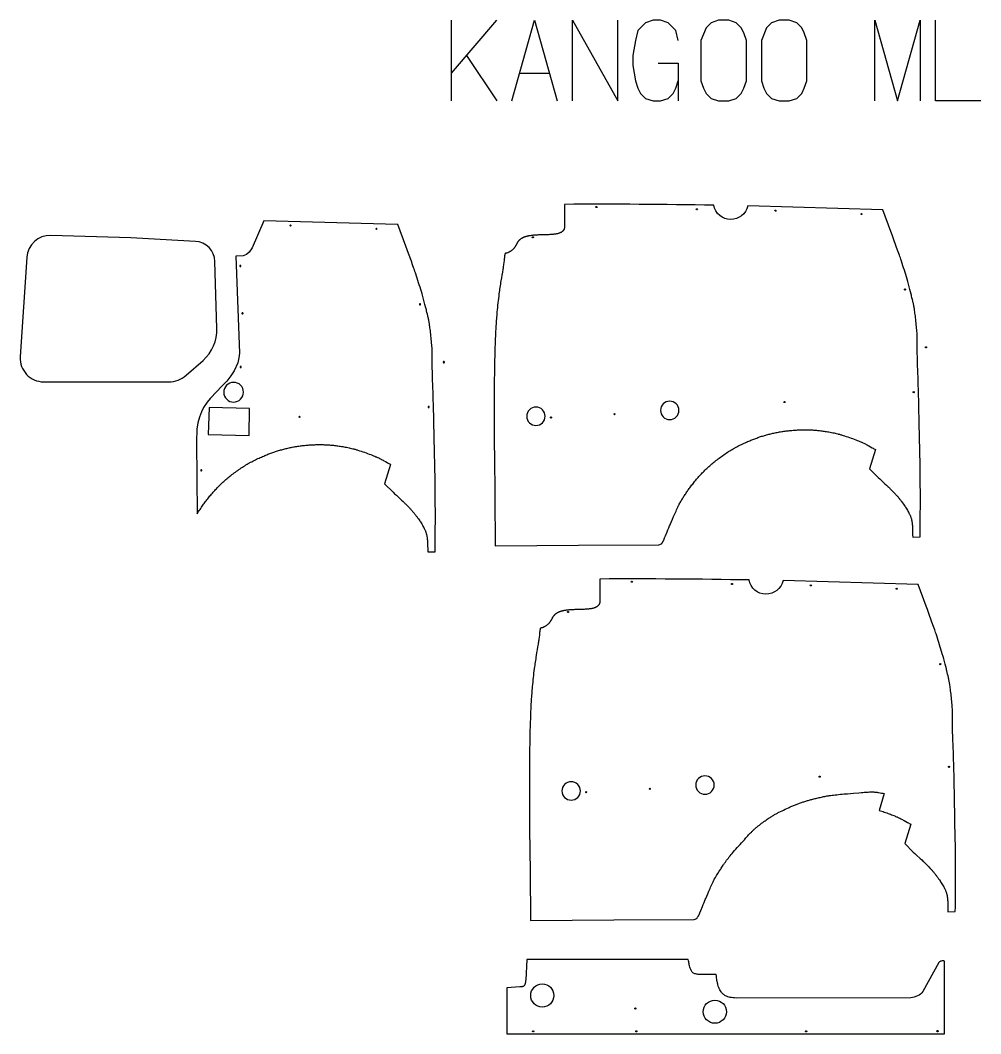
# Model space of a CAD drawing. Extents: x -1528 to 6367, y -7462 to 62.
# Drawn here: x -1528 to 1875, y -3585 to 7 of the extents above; entities that cross this region are included whole.
import ezdxf

# ---------------------------------------------------------------- set-up
doc = ezdxf.new("R2010")
doc.units = 0
doc.layers.add('Default_Layer', color=1, linetype='CONTINUOUS')

msp = doc.modelspace()

# ---------------------------------------------------------------- linework, layer by layer
at = {"layer": 'Default_Layer'}
for points in [[(0, -180.6), (160.7, 6.9)], [(0, -278.9), (0, 6.9)], [(214.3, -278.9), (294.7, 6.9), (375, -278.9)], [(428.6, -278.9), (428.6, 6.9), (589.4, -278.9), (589.4, 6.9)], [(803.7, -64.5), (794.7, -28.8), (768, -2), (741.2, 6.9), (714.4, 6.9), (687.6, -2), (660.8, -28.8), (651.9, -64.5), (642.9, -118.1), (642.9, -153.8), (651.9, -207.4), (660.8, -234.2), (669.7, -252.1), (687.6, -269.9), (714.4, -278.9), (741.2, -278.9), (768, -269.9), (785.8, -252.1), (794.7, -234.2), (803.7, -207.4)], [(1500.2, -278.9), (1500.2, 6.9), (1580.6, -278.9), (1660.9, 6.9), (1660.9, -278.9)], [(1875.2, -278.9), (1714.5, -278.9), (1714.5, 6.9)], [(53.6, -118.1), (160.7, -278.9)], [(732.2, -144.9), (803.7, -144.9), (803.7, -278.9)], [(241.1, -180.6), (348.3, -180.6)]]:
    msp.add_lwpolyline(points, dxfattribs=at)
for points in [[(1044.8, -64.5), (1035.8, -37.8), (1026.9, -19.9), (1009.1, -2), (982.3, 6.9), (946.5, 6.9), (919.8, -2), (901.9, -19.9), (884, -64.5), (884, -207.4), (893, -234.2), (901.9, -252.1), (919.8, -269.9), (946.5, -278.9), (982.3, -278.9), (1009.1, -269.9), (1026.9, -252.1), (1035.8, -234.2), (1044.8, -207.4), (1044.8, -64.5)], [(1259.1, -64.5), (1250.2, -37.8), (1241.2, -19.9), (1223.4, -2), (1196.6, 6.9), (1160.9, 6.9), (1134.1, -2), (1116.2, -19.9), (1098.4, -64.5), (1098.4, -207.4), (1107.3, -234.2), (1116.2, -252.1), (1134.1, -269.9), (1160.9, -278.9), (1196.6, -278.9), (1223.4, -269.9), (1241.2, -252.1), (1250.2, -234.2), (1259.1, -207.4), (1259.1, -64.5)], [(-900.6, -1742.4), (-898.2, -1738.4), (-895.8, -1734.5), (-893.3, -1730.6), (-890.7, -1726.8), (-888.2, -1722.9), (-885.6, -1719.1), (-882.9, -1715.3), (-880.3, -1711.5), (-878.1, -1708.5), (-875.9, -1705.4), (-873.6, -1702.2), (-871.2, -1699), (-868.7, -1695.7), (-866.2, -1692.4), (-863.6, -1689), (-860.9, -1685.7), (-858.2, -1682.3), (-855.5, -1678.9), (-852.7, -1675.5), (-849.9, -1672.2), (-847.1, -1668.9), (-844.3, -1665.7), (-841.5, -1662.5), (-838.6, -1659.4), (-835.8, -1656.3), (-832.8, -1653.1), (-829.7, -1649.9), (-826.6, -1646.7), (-823.4, -1643.5), (-820.1, -1640.2), (-816.7, -1637), (-813.3, -1633.7), (-809.8, -1630.5), (-806.3, -1627.2), (-802.8, -1624), (-799.3, -1620.9), (-795.7, -1617.7), (-792.1, -1614.7), (-788.5, -1611.7), (-784.9, -1608.7), (-781.2, -1605.8), (-777.5, -1602.9), (-773.6, -1599.9), (-769.6, -1597), (-765.6, -1594), (-761.5, -1591), (-757.3, -1588.1), (-753.1, -1585.2), (-748.9, -1582.3), (-744.7, -1579.5), (-740.5, -1576.8), (-736.3, -1574.1), (-732.1, -1571.5), (-728, -1568.9), (-723.9, -1566.5), (-719.9, -1564.2), (-718, -1563), (-715.9, -1561.9), (-713.9, -1560.7), (-711.8, -1559.6), (-707.6, -1557.4), (-703.4, -1555.1), (-699, -1553), (-694.7, -1550.8), (-690.4, -1548.7), (-686, -1546.6), (-681.7, -1544.6), (-677.5, -1542.7), (-673.3, -1540.8), (-669.2, -1539), (-665.2, -1537.3), (-661.4, -1535.7), (-657.7, -1534.1), (-654.1, -1532.7), (-650.7, -1531.3), (-647.3, -1529.9), (-643.8, -1528.6), (-640.3, -1527.3), (-636.8, -1526), (-633.3, -1524.8), (-629.8, -1523.6), (-626.3, -1522.4), (-622.8, -1521.2), (-619.3, -1520.1), (-615.7, -1519), (-612.2, -1517.9), (-608.6, -1516.8), (-605.1, -1515.8), (-601.5, -1514.8), (-597.9, -1513.8), (-594.3, -1512.9), (-590.7, -1511.9), (-586.9, -1511), (-583.2, -1510.1), (-579.4, -1509.3), (-575.5, -1508.4), (-571.7, -1507.6), (-567.8, -1506.8), (-563.8, -1506), (-559.9, -1505.3), (-556, -1504.6), (-552, -1503.9), (-548.1, -1503.2), (-544.2, -1502.6), (-540.2, -1502), (-536.3, -1501.5), (-532.4, -1501), (-528.5, -1500.5), (-524.4, -1500), (-520.4, -1499.6), (-516.3, -1499.2), (-512.2, -1498.8), (-508.1, -1498.5), (-504, -1498.2), (-500, -1497.9), (-495.9, -1497.7), (-491.9, -1497.5), (-487.9, -1497.3), (-484, -1497.1), (-480.1, -1497), (-476.3, -1496.9), (-472.6, -1496.9), (-468.9, -1496.8), (-465.3, -1496.8), (-461.6, -1496.8), (-457.9, -1496.9), (-454.2, -1497), (-450.6, -1497.1), (-446.9, -1497.2), (-443.2, -1497.4), (-439.5, -1497.6), (-435.9, -1497.8), (-432.2, -1498.1), (-428.5, -1498.3), (-424.9, -1498.7), (-421.2, -1499), (-417.5, -1499.4), (-413.9, -1499.8), (-410.2, -1500.2), (-406.3, -1500.7), (-402.3, -1501.3), (-398.1, -1501.9), (-393.9, -1502.5), (-389.6, -1503.2), (-385.2, -1503.9), (-380.8, -1504.7), (-376.3, -1505.5), (-371.9, -1506.4), (-367.4, -1507.3), (-362.9, -1508.2), (-358.5, -1509.2), (-354.1, -1510.2), (-349.7, -1511.3), (-347.6, -1511.8), (-345.5, -1512.4), (-343.3, -1513), (-341.1, -1513.6), (-338.7, -1514.3), (-336.3, -1515), (-333.7, -1515.8), (-331.1, -1516.6), (-325.7, -1518.4), (-320, -1520.2), (-314.3, -1522.2), (-308.4, -1524.2), (-302.6, -1526.3), (-296.9, -1528.4), (-291.2, -1530.5), (-285.8, -1532.5), (-280.6, -1534.5), (-275.8, -1536.4), (-271.4, -1538.2), (-267.4, -1539.8), (-265.6, -1540.6), (-264, -1541.3), (-262.4, -1542), (-260.8, -1542.7), (-257.7, -1544.2), (-254.6, -1545.7), (-251.6, -1547.2), (-248.5, -1548.8), (-245.5, -1550.4), (-242.5, -1552.1), (-239.5, -1553.8), (-233.5, -1557.1), (-227.5, -1560.5), (-224.5, -1562.2), (-221.5, -1563.9), (-218.5, -1565.5), (-215.5, -1567.2), (-237.4, -1635.8), (-206.9, -1665.4), (-201.2, -1670.8), (-195.1, -1676.4), (-182.9, -1687.8), (-177, -1693.3), (-171.6, -1698.4), (-169.1, -1700.8), (-166.8, -1703), (-164.7, -1705), (-162.9, -1706.9), (-159.4, -1710.4), (-155.9, -1713.9), (-152.4, -1717.5), (-149, -1721.1), (-147.3, -1722.9), (-145.6, -1724.7), (-143.9, -1726.5), (-142.2, -1728.3), (-140.6, -1730.1), (-139, -1732), (-137.4, -1733.9), (-135.8, -1735.7), (-134.2, -1737.6), (-132.6, -1739.6), (-131, -1741.6), (-129.4, -1743.6), (-127.8, -1745.7), (-126.2, -1747.8), (-124.6, -1749.9), (-123.1, -1751.9), (-120.1, -1756), (-117.3, -1760), (-114.7, -1763.7), (-112.3, -1767.2), (-111.2, -1768.9), (-110.1, -1770.6), (-107.7, -1774.4), (-105.3, -1778.2), (-103, -1782), (-100.8, -1785.7), (-98.9, -1789), (-98.1, -1790.6), (-97.3, -1791.9), (-96.7, -1793.2), (-96.1, -1794.3), (-95.1, -1796.2), (-94.2, -1798.3), (-93.3, -1800.3), (-92.5, -1802.4), (-91.7, -1804.4), (-90.9, -1806.5), (-90.2, -1808.5), (-89.6, -1810.6), (-89, -1812.6), (-88.5, -1814.6), (-88, -1816.7), (-87.5, -1818.8), (-87.1, -1820.8), (-86.8, -1822.9), (-86.4, -1825), (-86.1, -1827.1), (-86, -1828.2), (-85.9, -1829.5), (-85.6, -1832.4), (-85.3, -1835.6), (-85.1, -1839.1), (-84.9, -1842.7), (-84.7, -1846.3), (-84.6, -1849.8), (-84.4, -1852.9), (-84.3, -1855.9), (-84.3, -1858.9), (-84.2, -1861.9), (-84.2, -1864.9), (-84.2, -1870.9), (-84.2, -1873.9), (-84.2, -1876.9), (-58.2, -1876.7), (-58, -1859.6), (-57.8, -1842.2), (-57.4, -1807.3), (-57.2, -1790.1), (-57, -1773.3), (-56.9, -1757.2), (-56.9, -1749.4), (-56.9, -1741.8), (-56.9, -1734.4), (-57, -1726.9), (-57.1, -1712), (-57.2, -1697.1), (-57.4, -1682.2), (-57.8, -1652.4), (-58, -1637.5), (-58.2, -1622.6), (-61.2, -1471.8), (-63.9, -1354.3), (-64.4, -1338), (-64.9, -1320.8), (-66.1, -1285.6), (-66.7, -1268.9), (-67.1, -1253.7), (-67.5, -1240.5), (-67.7, -1234.9), (-67.8, -1230), (-67.8, -1225.5), (-67.9, -1221.1), (-67.9, -1216.6), (-67.9, -1212.1), (-67.9, -1203.1), (-67.8, -1194.2), (-67.8, -1189.7), (-67.8, -1185.2), (-67.8, -1180.7), (-67.9, -1176.2), (-68, -1171.8), (-68.1, -1167.3), (-68.3, -1162.8), (-68.5, -1158.3), (-68.8, -1153.6), (-69.2, -1148.4), (-69.7, -1142.8), (-70.2, -1136.9), (-70.7, -1130.8), (-71.4, -1124.5), (-72, -1118.2), (-72.7, -1111.9), (-73.4, -1105.6), (-74, -1099.6), (-74.7, -1093.7), (-75.4, -1088.2), (-76, -1083.2), (-76.6, -1078.5), (-77.2, -1074.5), (-77.7, -1071.1), (-78.2, -1068.1), (-78.8, -1065), (-79.3, -1062), (-79.9, -1058.9), (-80.5, -1055.9), (-81.1, -1052.9), (-81.8, -1049.9), (-82.4, -1046.8), (-83.8, -1040.8), (-85.2, -1034.8), (-86.7, -1028.8), (-88.1, -1022.8), (-88.9, -1019.6), (-89.8, -1016.1), (-91.8, -1008.4), (-94, -999.8), (-96.5, -990.7), (-99.1, -981.3), (-101.7, -972), (-104.2, -963.1), (-106.6, -954.7), (-109, -946.8), (-111.3, -938.9), (-113.8, -931.1), (-116.2, -923.2), (-118.7, -915.3), (-121.3, -907.5), (-123.8, -899.7), (-126.4, -891.9), (-127.9, -887.7), (-129.5, -883), (-131.3, -877.9), (-133.2, -872.3), (-137.5, -860.3), (-142.1, -847.2), (-152, -819.9), (-156.8, -806.5), (-161.3, -793.7), (-190, -717.2), (-664.3, -703.7), (-706.6, -799.1), (-716.5, -815.4), (-725.6, -823), (-737.4, -827.6), (-764.4, -829.1), (-751.3, -1172.8), (-752.8, -1189.2), (-756.7, -1207.6), (-769.5, -1235.7), (-781.1, -1253.4), (-795.9, -1271.5), (-814.4, -1290.5), (-831.7, -1308.9), (-854.4, -1333.4), (-865.4, -1346.5), (-878.1, -1365.4), (-885, -1380.6), (-893.1, -1399.3), (-898.5, -1420.2), (-901.9, -1441.9), (-902.7, -1487.3), (-900.6, -1742.4)], [(286.4, -762), (286.4, -761.8), (286.5, -761.6), (286.5, -761.4), (286.6, -761.2), (286.7, -761.1), (286.8, -760.9), (286.9, -760.7), (287, -760.6), (287.2, -760.5), (287.3, -760.3), (287.5, -760.2), (287.7, -760.2), (287.8, -760.1), (288, -760), (288.2, -760), (288.4, -760), (288.6, -760), (288.8, -760), (289, -760.1), (289.2, -760.2), (289.4, -760.2), (289.6, -760.3), (289.7, -760.5), (289.8, -760.6), (290, -760.7), (290.1, -760.9), (290.2, -761.1), (290.3, -761.2), (290.3, -761.4), (290.4, -761.6), (290.4, -761.8), (290.4, -762), (290.4, -762.2), (290.4, -762.4), (290.3, -762.6), (290.3, -762.8), (290.2, -763), (290.1, -763.1), (290, -763.3), (289.8, -763.4), (289.7, -763.6), (289.6, -763.7), (289.4, -763.8), (289.2, -763.9), (289, -763.9), (288.8, -764), (288.6, -764), (288.4, -764), (288.2, -764), (288, -764), (287.8, -763.9), (287.7, -763.9), (287.5, -763.8), (287.3, -763.7), (287.2, -763.6), (287, -763.4), (286.9, -763.3), (286.8, -763.1), (286.7, -763), (286.6, -762.8), (286.5, -762.6), (286.5, -762.4), (286.4, -762.2), (286.4, -762)], [(1679.1, -1152.1), (1679.1, -1151.9), (1679.1, -1151.7), (1679.2, -1151.5), (1679.2, -1151.4), (1679.3, -1151.2), (1679.4, -1151), (1679.5, -1150.9), (1679.7, -1150.7), (1679.8, -1150.6), (1679.9, -1150.5), (1680.1, -1150.4), (1680.3, -1150.3), (1680.5, -1150.2), (1680.7, -1150.2), (1680.9, -1150.2), (1681.1, -1150.1), (1681.3, -1150.2), (1681.5, -1150.2), (1681.7, -1150.2), (1681.8, -1150.3), (1682, -1150.4), (1682.2, -1150.5), (1682.3, -1150.6), (1682.5, -1150.7), (1682.6, -1150.9), (1682.7, -1151), (1682.8, -1151.2), (1682.9, -1151.4), (1683, -1151.5), (1683, -1151.7), (1683.1, -1151.9), (1683.1, -1152.1), (1683.1, -1152.3), (1683, -1152.5), (1683, -1152.7), (1682.9, -1152.9), (1682.8, -1153.1), (1682.7, -1153.3), (1682.6, -1153.4), (1682.5, -1153.6), (1682.3, -1153.7), (1682.2, -1153.8), (1682, -1153.9), (1681.8, -1154), (1681.7, -1154.1), (1681.5, -1154.1), (1681.3, -1154.1), (1681.1, -1154.1), (1680.9, -1154.1), (1680.7, -1154.1), (1680.5, -1154.1), (1680.3, -1154), (1680.1, -1153.9), (1679.9, -1153.8), (1679.8, -1153.7), (1679.7, -1153.6), (1679.5, -1153.4), (1679.4, -1153.3), (1679.3, -1153.1), (1679.2, -1152.9), (1679.2, -1152.7), (1679.1, -1152.5), (1679.1, -1152.3), (1679.1, -1152.1)], [(-28.9, -1204.7), (-28.9, -1204.9), (-28.9, -1205.1), (-28.8, -1205.3), (-28.8, -1205.5), (-28.7, -1205.7), (-28.6, -1205.8), (-28.5, -1206), (-28.3, -1206.1), (-28.2, -1206.3), (-28.1, -1206.4), (-27.9, -1206.5), (-27.7, -1206.6), (-27.5, -1206.6), (-27.3, -1206.7), (-27.1, -1206.7), (-26.9, -1206.7), (-26.7, -1206.7), (-26.5, -1206.7), (-26.3, -1206.6), (-26.2, -1206.6), (-26, -1206.5), (-25.8, -1206.4), (-25.7, -1206.3), (-25.5, -1206.1), (-25.4, -1206), (-25.3, -1205.8), (-25.2, -1205.7), (-25.1, -1205.5), (-25, -1205.3), (-25, -1205.1), (-24.9, -1204.9), (-24.9, -1204.7), (-24.9, -1204.5), (-25, -1204.3), (-25, -1204.1), (-25.1, -1203.9), (-25.2, -1203.8), (-25.3, -1203.6), (-25.4, -1203.4), (-25.5, -1203.3), (-25.7, -1203.2), (-25.8, -1203.1), (-26, -1203), (-26.2, -1202.9), (-26.3, -1202.8), (-26.5, -1202.8), (-26.7, -1202.7), (-26.9, -1202.7), (-27.1, -1202.7), (-27.3, -1202.8), (-27.5, -1202.8), (-27.7, -1202.9), (-27.9, -1203), (-28.1, -1203.1), (-28.2, -1203.2), (-28.3, -1203.3), (-28.5, -1203.4), (-28.6, -1203.6), (-28.7, -1203.8), (-28.8, -1203.9), (-28.8, -1204.1), (-28.9, -1204.3), (-28.9, -1204.5), (-28.9, -1204.7)], [(-858.3, -1365), (-861.6, -1461), (-716.5, -1464.8), (-715.3, -1368.8), (-858.3, -1365)], [(411.4, -2089.8), (411.4, -2089.6), (411.4, -2089.4), (411.5, -2089.2), (411.5, -2089), (411.6, -2088.9), (411.7, -2088.7), (411.8, -2088.5), (412, -2088.4), (412.1, -2088.3), (412.3, -2088.2), (412.4, -2088), (412.6, -2088), (412.8, -2087.9), (413, -2087.8), (413.2, -2087.8), (413.4, -2087.8), (413.6, -2087.8), (413.8, -2087.8), (414, -2087.9), (414.2, -2088), (414.3, -2088), (414.5, -2088.2), (414.7, -2088.3), (414.8, -2088.4), (414.9, -2088.5), (415, -2088.7), (415.1, -2088.9), (415.2, -2089), (415.3, -2089.2), (415.3, -2089.4), (415.4, -2089.6), (415.4, -2089.8), (415.4, -2090), (415.3, -2090.2), (415.3, -2090.4), (415.2, -2090.6), (415.1, -2090.8), (415, -2090.9), (414.9, -2091.1), (414.8, -2091.2), (414.7, -2091.4), (414.5, -2091.5), (414.3, -2091.6), (414.2, -2091.7), (414, -2091.7), (413.8, -2091.8), (413.6, -2091.8), (413.4, -2091.8), (413.2, -2091.8), (413, -2091.8), (412.8, -2091.7), (412.6, -2091.7), (412.4, -2091.6), (412.3, -2091.5), (412.1, -2091.4), (412, -2091.2), (411.8, -2091.1), (411.7, -2090.9), (411.6, -2090.8), (411.5, -2090.6), (411.5, -2090.4), (411.4, -2090.2), (411.4, -2090), (411.4, -2089.8)], [(649.5, -3495.1), (649.5, -3494.9), (649.6, -3494.7), (649.6, -3494.5), (649.7, -3494.3), (649.8, -3494.1), (649.9, -3493.9), (650, -3493.8), (650.1, -3493.6), (650.3, -3493.5), (650.4, -3493.4), (650.6, -3493.3), (650.7, -3493.2), (650.9, -3493.2), (651.1, -3493.1), (651.3, -3493.1), (651.5, -3493.1), (651.7, -3493.1), (651.9, -3493.1), (652.1, -3493.2), (652.3, -3493.2), (652.5, -3493.3), (652.6, -3493.4), (652.8, -3493.5), (652.9, -3493.6), (653.1, -3493.8), (653.2, -3493.9), (653.3, -3494.1), (653.4, -3494.3), (653.4, -3494.5), (653.5, -3494.7), (653.5, -3494.9), (653.5, -3495.1), (653.5, -3495.3), (653.5, -3495.5), (653.4, -3495.7), (653.4, -3495.8), (653.3, -3496), (653.2, -3496.2), (653.1, -3496.3), (652.9, -3496.5), (652.8, -3496.6), (652.6, -3496.7), (652.5, -3496.8), (652.3, -3496.9), (652.1, -3497), (651.9, -3497), (651.7, -3497), (651.5, -3497.1), (651.3, -3497), (651.1, -3497), (650.9, -3497), (650.7, -3496.9), (650.6, -3496.8), (650.4, -3496.7), (650.3, -3496.6), (650.1, -3496.5), (650, -3496.3), (649.9, -3496.2), (649.8, -3496), (649.7, -3495.8), (649.6, -3495.7), (649.6, -3495.5), (649.5, -3495.3), (649.5, -3495.1)], [(287.5, -3576.1), (287.5, -3575.9), (287.5, -3575.7), (287.6, -3575.5), (287.7, -3575.3), (287.7, -3575.1), (287.8, -3575), (288, -3574.8), (288.1, -3574.7), (288.2, -3574.5), (288.4, -3574.4), (288.5, -3574.3), (288.7, -3574.2), (288.9, -3574.2), (289.1, -3574.1), (289.3, -3574.1), (289.5, -3574.1), (289.7, -3574.1), (289.9, -3574.1), (290.1, -3574.2), (290.3, -3574.2), (290.5, -3574.3), (290.6, -3574.4), (290.8, -3574.5), (290.9, -3574.7), (291, -3574.8), (291.2, -3575), (291.3, -3575.1), (291.3, -3575.3), (291.4, -3575.5), (291.5, -3575.7), (291.5, -3575.9), (291.5, -3576.1), (291.5, -3576.3), (291.5, -3576.5), (291.4, -3576.7), (291.3, -3576.9), (291.3, -3577), (291.2, -3577.2), (291, -3577.3), (290.9, -3577.5), (290.8, -3577.6), (290.6, -3577.7), (290.5, -3577.8), (290.3, -3577.9), (290.1, -3578), (289.9, -3578), (289.7, -3578.1), (289.5, -3578.1), (289.3, -3578.1), (289.1, -3578), (288.9, -3578), (288.7, -3577.9), (288.5, -3577.8), (288.4, -3577.7), (288.2, -3577.6), (288.1, -3577.5), (288, -3577.3), (287.8, -3577.2), (287.7, -3577), (287.7, -3576.9), (287.6, -3576.7), (287.5, -3576.5), (287.5, -3576.3), (287.5, -3576.1)], [(653.3, -3576.1), (653.3, -3575.9), (653.4, -3575.7), (653.4, -3575.5), (653.5, -3575.3), (653.6, -3575.1), (653.7, -3575), (653.8, -3574.8), (653.9, -3574.7), (654.1, -3574.5), (654.2, -3574.4), (654.4, -3574.3), (654.5, -3574.2), (654.7, -3574.2), (654.9, -3574.1), (655.1, -3574.1), (655.3, -3574.1), (655.5, -3574.1), (655.7, -3574.1), (655.9, -3574.2), (656.1, -3574.2), (656.3, -3574.3), (656.4, -3574.4), (656.6, -3574.5), (656.7, -3574.7), (656.9, -3574.8), (657, -3575), (657.1, -3575.1), (657.2, -3575.3), (657.2, -3575.5), (657.3, -3575.7), (657.3, -3575.9), (657.3, -3576.1), (657.3, -3576.3), (657.3, -3576.5), (657.2, -3576.7), (657.2, -3576.9), (657.1, -3577), (657, -3577.2), (656.9, -3577.3), (656.7, -3577.5), (656.6, -3577.6), (656.4, -3577.7), (656.3, -3577.8), (656.1, -3577.9), (655.9, -3578), (655.7, -3578), (655.5, -3578.1), (655.3, -3578.1), (655.1, -3578.1), (654.9, -3578), (654.7, -3578), (654.5, -3577.9), (654.4, -3577.8), (654.2, -3577.7), (654.1, -3577.6), (653.9, -3577.5), (653.8, -3577.3), (653.7, -3577.2), (653.6, -3577), (653.5, -3576.9), (653.4, -3576.7), (653.4, -3576.5), (653.3, -3576.3), (653.3, -3576.1)], [(1254.7, -3576.1), (1254.7, -3575.9), (1254.7, -3575.7), (1254.8, -3575.5), (1254.9, -3575.3), (1254.9, -3575.1), (1255, -3575), (1255.2, -3574.8), (1255.3, -3574.7), (1255.4, -3574.5), (1255.6, -3574.4), (1255.7, -3574.3), (1255.9, -3574.2), (1256.1, -3574.2), (1256.3, -3574.1), (1256.5, -3574.1), (1256.7, -3574.1), (1256.9, -3574.1), (1257.1, -3574.1), (1257.3, -3574.2), (1257.5, -3574.2), (1257.7, -3574.3), (1257.8, -3574.4), (1258, -3574.5), (1258.1, -3574.7), (1258.2, -3574.8), (1258.4, -3575), (1258.5, -3575.1), (1258.5, -3575.3), (1258.6, -3575.5), (1258.7, -3575.7), (1258.7, -3575.9), (1258.7, -3576.1), (1258.7, -3576.3), (1258.7, -3576.5), (1258.6, -3576.7), (1258.5, -3576.9), (1258.5, -3577), (1258.4, -3577.2), (1258.2, -3577.3), (1258.1, -3577.5), (1258, -3577.6), (1257.8, -3577.7), (1257.7, -3577.8), (1257.5, -3577.9), (1257.3, -3578), (1257.1, -3578), (1256.9, -3578.1), (1256.7, -3578.1), (1256.5, -3578.1), (1256.3, -3578), (1256.1, -3578), (1255.9, -3577.9), (1255.7, -3577.8), (1255.6, -3577.7), (1255.4, -3577.6), (1255.3, -3577.5), (1255.2, -3577.3), (1255, -3577.2), (1254.9, -3577), (1254.9, -3576.9), (1254.8, -3576.7), (1254.7, -3576.5), (1254.7, -3576.3), (1254.7, -3576.1)], [(1720.2, -3575.5), (1720.3, -3575.3), (1720.3, -3575.1), (1720.3, -3574.9), (1720.4, -3574.7), (1720.5, -3574.5), (1720.6, -3574.4), (1720.7, -3574.2), (1720.8, -3574.1), (1721, -3573.9), (1721.1, -3573.8), (1721.3, -3573.7), (1721.5, -3573.6), (1721.6, -3573.6), (1721.8, -3573.5), (1722, -3573.5), (1722.2, -3573.5), (1722.4, -3573.5), (1722.6, -3573.5), (1722.8, -3573.6), (1723, -3573.6), (1723.2, -3573.7), (1723.4, -3573.8), (1723.5, -3573.9), (1723.7, -3574.1), (1723.8, -3574.2), (1723.9, -3574.4), (1724, -3574.5), (1724.1, -3574.7), (1724.2, -3574.9), (1724.2, -3575.1), (1724.2, -3575.3), (1724.2, -3575.5), (1724.2, -3575.7), (1724.2, -3575.9), (1724.2, -3576.1), (1724.1, -3576.3), (1724, -3576.4), (1723.9, -3576.6), (1723.8, -3576.8), (1723.7, -3576.9), (1723.5, -3577), (1723.4, -3577.1), (1723.2, -3577.2), (1723, -3577.3), (1722.8, -3577.4), (1722.6, -3577.4), (1722.4, -3577.5), (1722.2, -3577.5), (1722, -3577.5), (1721.8, -3577.4), (1721.6, -3577.4), (1721.5, -3577.3), (1721.3, -3577.2), (1721.1, -3577.1), (1721, -3577), (1720.8, -3576.9), (1720.7, -3576.8), (1720.6, -3576.6), (1720.5, -3576.4), (1720.4, -3576.3), (1720.3, -3576.1), (1720.3, -3575.9), (1720.3, -3575.7), (1720.2, -3575.5)]]:
    msp.add_lwpolyline(points, close=True, dxfattribs=at)
for points in [[(1050.1, -651, -0.342361), (989.2, -699.4, -0.356057), (929.5, -648.8, 0.0058), (401.1, -645.4), (401, -723.2), (401, -723.9), (401, -724.6), (400.9, -725.4), (400.9, -726.1), (400.8, -726.8), (400.7, -727.5), (400.6, -728.2), (400.4, -729), (400.3, -729.7), (400.1, -730.4), (399.9, -731.2), (399.6, -731.9), (399.4, -732.6), (399.1, -733.3), (398.8, -734), (398.4, -734.7), (398, -735.5), (397.5, -736.3), (397, -737.1), (396.5, -737.8), (395.9, -738.5), (395.4, -739.2), (394.7, -739.9), (394.1, -740.5), (393.6, -741), (393, -741.5), (392.5, -742), (391.9, -742.4), (391.3, -742.8), (390.7, -743.3), (390.1, -743.7), (389.5, -744), (388.2, -744.8), (386.9, -745.5), (385.6, -746.1), (384.2, -746.7), (382.7, -747.3), (381.1, -747.9), (379.5, -748.4), (377.8, -748.9), (375.9, -749.4), (373.9, -749.8), (371.9, -750.2), (369.9, -750.6), (367.6, -751), (365.2, -751.3), (362.8, -751.6), (360.4, -751.9), (357.5, -752.2), (354.6, -752.4), (351.7, -752.6), (348.9, -752.7), (345.5, -752.9), (342.2, -753), (338.9, -753.2), (335.5, -753.2), (326.6, -753.5), (319.2, -753.6), (311.8, -753.8), (308.3, -754), (304.7, -754.1), (301.2, -754.3), (297.7, -754.5), (294.5, -754.7), (291.3, -755), (288.1, -755.3), (284.9, -755.7), (282, -756), (279.1, -756.5), (276.3, -756.9), (273.4, -757.5), (272.2, -757.7), (270.9, -758), (269.7, -758.3), (268.4, -758.6), (267.2, -758.9), (265.9, -759.2), (264.7, -759.6), (263.4, -759.9), (262.4, -760.2), (261.3, -760.6), (260.2, -761), (259.1, -761.3), (258.1, -761.7), (257, -762.1), (255.9, -762.6), (254.9, -763), (253.9, -763.5), (252.9, -763.9), (252, -764.4), (251, -764.9), (250.1, -765.4), (249.1, -765.9), (248.2, -766.5), (247.3, -767), (246.4, -767.6), (245.5, -768.2), (244.6, -768.8), (243.8, -769.5), (242.9, -770.1), (242.1, -770.8), (241.3, -771.5), (240.5, -772.3), (239.8, -772.9), (239.2, -773.5), (238.6, -774.2), (238, -774.9), (237.3, -775.6), (236.8, -776.4), (236.2, -777.1), (235.6, -777.8), (235.1, -778.6), (234.6, -779.3), (234.1, -780.1), (233.6, -780.8), (233.2, -781.5), (232.8, -782.2), (232.5, -782.9), (232.2, -783.5), (231.5, -784.8), (230.9, -786.1), (230.3, -787.4), (229.6, -788.6), (229, -789.8), (228.3, -791.1), (227.5, -792.3), (226.8, -793.5), (226, -794.7), (225.2, -795.9), (224.4, -797.1), (223.5, -798.2), (222.6, -799.3), (221.7, -800.4), (220.8, -801.5), (219.8, -802.6), (218.6, -803.9), (217.3, -805.2), (216, -806.5), (214.6, -807.7), (213.2, -808.8), (211.8, -810), (210.3, -811), (208.8, -812), (207.4, -812.9), (205.9, -813.8), (204.4, -814.6), (202.9, -815.4), (201.4, -816.1), (199.9, -816.8), (198.3, -817.5), (196.8, -818.1), (196.3, -818.2), (195.9, -818.3), (195.5, -818.4), (195, -818.5), (194.1, -818.6), (193.2, -818.7), (192.7, -818.8), (192.3, -818.9), (191.9, -819), (191.5, -819.2), (191.1, -819.3), (190.7, -819.6), (190.4, -819.8), (190.1, -820.1), (190, -820.2), (189.9, -820.4), (189.7, -820.8), (189.6, -821.5), (189.4, -822.4), (189.2, -823.5), (189, -824.7), (188.5, -827.6), (188.1, -831), (187.6, -834.8), (187, -839), (186.5, -843.4), (185.4, -852.5), (184.9, -857.1), (184.3, -861.5), (183.8, -865.7), (183.3, -869.5), (182.8, -872.9), (182.5, -874.4), (182.3, -875.8), (180.5, -886), (178.7, -896.1), (177, -906.3), (175.3, -916.5), (174.3, -922.3), (173.4, -928.1), (172.5, -933.9), (171.7, -939.7), (170.8, -945.5), (170, -951.3), (169.2, -957.1), (168.4, -962.9), (167.4, -970.8), (166.4, -978.8), (165.4, -986.8), (164.5, -994.7), (163.6, -1002.7), (162.8, -1010.7), (162.1, -1018.7), (161.3, -1026.6), (160.8, -1032.8), (160.3, -1038.9), (159.8, -1045), (159.3, -1051.1), (158.9, -1057.2), (158.4, -1063.3), (158, -1069.5), (157.6, -1075.6), (157.3, -1081.9), (156.9, -1088.2), (156.5, -1094.5), (156.2, -1100.8), (155.9, -1107.1), (155.6, -1113.4), (155.3, -1119.7), (155.1, -1126), (154.5, -1140), (154, -1153.9), (153.6, -1167.9), (153.2, -1181.8), (152.9, -1197.8), (152.5, -1213.9), (152.3, -1229.9), (152.1, -1246), (151.8, -1265.1), (151.7, -1284.2), (151.5, -1303.3), (151.5, -1322.4), (151.4, -1345.8), (151.4, -1369.2), (151.4, -1392.6), (151.5, -1415.9), (151.6, -1444.9), (151.7, -1473.8), (151.9, -1502.7), (152.1, -1531.6), (153.5, -1681.3), (154.8, -1855), (450.4, -1853.7), (735.3, -1852.4), (744.1, -1849), (744.6, -1848), (745.1, -1847.2), (745.6, -1846.3), (746.2, -1845.5), (747.2, -1843.9), (748.3, -1842.3), (749.4, -1840.6), (749.9, -1839.8), (750.4, -1838.9), (750.9, -1838), (751.4, -1837.1), (751.9, -1836.1), (752.3, -1835), (755.3, -1827.8), (758.2, -1820.6), (764, -1806.3), (766.9, -1799.1), (769.9, -1791.9), (772.9, -1784.8), (774.4, -1781.2), (775.9, -1777.6), (783, -1761.1), (787.1, -1751.7), (789.2, -1746.9), (791.3, -1742), (793.4, -1737.2), (795.6, -1732.4), (797.7, -1727.8), (799.8, -1723.3), (801.8, -1719), (803.7, -1715), (804.7, -1713.1), (805.6, -1711.3), (806.5, -1709.6), (807.4, -1707.9), (809.1, -1704.7), (810.8, -1701.6), (812.6, -1698.4), (814.4, -1695.3), (816.3, -1692.2), (818.1, -1689.1), (820, -1686), (822, -1682.9), (823.9, -1679.9), (825.9, -1676.9), (827.8, -1673.8), (829.9, -1670.8), (831.9, -1667.8), (833.9, -1664.8), (836, -1661.9), (838.1, -1658.9), (840.2, -1655.9), (842.4, -1652.8), (844.8, -1649.7), (847.2, -1646.4), (849.6, -1643.2), (852.2, -1639.8), (854.8, -1636.5), (857.4, -1633.1), (860.1, -1629.7), (862.9, -1626.3), (865.6, -1623), (868.4, -1619.6), (871.2, -1616.3), (874.1, -1613.1), (876.9, -1609.9), (879.7, -1606.8), (882.6, -1603.7), (885.6, -1600.6), (888.6, -1597.4), (891.8, -1594.2), (895, -1590.9), (898.3, -1587.7), (901.6, -1584.4), (905.1, -1581.1), (908.5, -1577.9), (912, -1574.7), (915.5, -1571.5), (919.1, -1568.3), (922.7, -1565.2), (926.3, -1562.1), (929.9, -1559.1), (933.5, -1556.2), (937.1, -1553.2), (940.9, -1550.3), (944.8, -1547.4), (948.7, -1544.4), (952.8, -1541.4), (956.9, -1538.5), (961, -1535.5), (965.2, -1532.6), (969.4, -1529.8), (973.7, -1527), (977.9, -1524.2), (982.1, -1521.5), (986.2, -1518.9), (990.4, -1516.4), (994.4, -1513.9), (998.4, -1511.6), (1000.4, -1510.4), (1002.4, -1509.3), (1004.5, -1508.2), (1006.5, -1507), (1010.7, -1504.8), (1015, -1502.6), (1019.3, -1500.4), (1023.7, -1498.2), (1028, -1496.1), (1032.3, -1494.1), (1036.6, -1492.1), (1040.9, -1490.1), (1045.1, -1488.2), (1049.2, -1486.4), (1053.1, -1484.7), (1057, -1483.1), (1060.7, -1481.5), (1064.2, -1480.1), (1067.6, -1478.7), (1071.1, -1477.4), (1074.6, -1476), (1078, -1474.7), (1081.5, -1473.5), (1085, -1472.2), (1088.5, -1471), (1092, -1469.8), (1095.5, -1468.6), (1099.1, -1467.5), (1102.6, -1466.4), (1106.2, -1465.3), (1109.7, -1464.2), (1113.3, -1463.2), (1116.8, -1462.2), (1120.4, -1461.3), (1124, -1460.3), (1127.7, -1459.4), (1131.4, -1458.5), (1135.2, -1457.6), (1139, -1456.7), (1142.8, -1455.9), (1146.7, -1455), (1150.6, -1454.2), (1154.5, -1453.5), (1158.4, -1452.7), (1162.4, -1452), (1166.3, -1451.3), (1170.3, -1450.7), (1174.2, -1450), (1178.1, -1449.5), (1182, -1448.9), (1185.9, -1448.4), (1189.9, -1447.9), (1193.9, -1447.5), (1198, -1447), (1202, -1446.6), (1206.1, -1446.3), (1210.2, -1445.9), (1214.3, -1445.6), (1218.4, -1445.3), (1222.4, -1445.1), (1226.5, -1444.9), (1230.4, -1444.7), (1234.4, -1444.6), (1238.2, -1444.4), (1242, -1444.3), (1245.7, -1444.3), (1249.4, -1444.3), (1253.1, -1444.3), (1256.8, -1444.3), (1260.5, -1444.3), (1264.1, -1444.4), (1267.8, -1444.5), (1271.5, -1444.7), (1275.2, -1444.8), (1278.8, -1445), (1282.5, -1445.2), (1286.2, -1445.5), (1289.8, -1445.8), (1293.5, -1446.1), (1297.1, -1446.4), (1300.8, -1446.8), (1304.5, -1447.2), (1308.2, -1447.7), (1312.1, -1448.2), (1316.1, -1448.7), (1320.2, -1449.3), (1324.4, -1449.9), (1328.7, -1450.6), (1333.1, -1451.4), (1337.6, -1452.1), (1342, -1452.9), (1346.5, -1453.8), (1351, -1454.7), (1355.5, -1455.6), (1359.9, -1456.6), (1364.3, -1457.6), (1368.6, -1458.7), (1370.7, -1459.3), (1372.9, -1459.8), (1375, -1460.4), (1377.3, -1461), (1379.6, -1461.7), (1382.1, -1462.5), (1384.6, -1463.2), (1387.3, -1464.1), (1392.7, -1465.8), (1398.3, -1467.7), (1404.1, -1469.6), (1409.9, -1471.7), (1415.7, -1473.7), (1421.5, -1475.8), (1427.1, -1477.9), (1432.6, -1479.9), (1437.7, -1481.9), (1442.6, -1483.8), (1447, -1485.6), (1451, -1487.2), (1452.8, -1488), (1454.4, -1488.7), (1456, -1489.4), (1457.5, -1490.1), (1460.6, -1491.6), (1463.7, -1493.1), (1466.8, -1494.7), (1469.8, -1496.3), (1472.8, -1497.9), (1475.9, -1499.5), (1478.9, -1501.2), (1484.9, -1504.6), (1490.8, -1508), (1493.8, -1509.6), (1496.8, -1511.3), (1499.9, -1513), (1502.9, -1514.6), (1481, -1583.2), (1511.4, -1612.9), (1517.2, -1618.2), (1523.2, -1623.9), (1535.5, -1635.3), (1541.3, -1640.7), (1546.7, -1645.8), (1549.2, -1648.2), (1551.5, -1650.4), (1553.6, -1652.5), (1555.5, -1654.3), (1559, -1657.8), (1562.5, -1661.4), (1565.9, -1664.9), (1569.4, -1668.5), (1571.1, -1670.3), (1572.8, -1672.1), (1574.5, -1673.9), (1576.1, -1675.7), (1577.8, -1677.6), (1579.4, -1679.4), (1581, -1681.3), (1582.6, -1683.2), (1584.2, -1685.1), (1585.8, -1687), (1587.4, -1689), (1589, -1691.1), (1590.6, -1693.1), (1592.1, -1695.2), (1593.7, -1697.3), (1595.3, -1699.4), (1598.2, -1703.5), (1601.1, -1707.4), (1603.7, -1711.2), (1606, -1714.6), (1607.1, -1716.3), (1608.3, -1718.1), (1610.7, -1721.8), (1613, -1725.6), (1615.4, -1729.5), (1617.5, -1733.1), (1619.4, -1736.5), (1620.3, -1738), (1621, -1739.4), (1621.7, -1740.6), (1622.2, -1741.7), (1623.2, -1743.7), (1624.1, -1745.7), (1625, -1747.7), (1625.9, -1749.8), (1626.7, -1751.9), (1627.4, -1753.9), (1628.1, -1756), (1628.8, -1758), (1629.4, -1760), (1629.9, -1762.1), (1630.4, -1764.1), (1630.8, -1766.2), (1631.2, -1768.3), (1631.6, -1770.3), (1631.9, -1772.4), (1632.2, -1774.5), (1632.4, -1775.6), (1632.5, -1776.9), (1632.8, -1779.8), (1633, -1783), (1633.2, -1786.5), (1633.4, -1790.1), (1633.6, -1793.7), (1633.8, -1797.2), (1633.9, -1800.4), (1634, -1803.4), (1634.1, -1806.4), (1634.1, -1809.4), (1634.1, -1812.4), (1634.1, -1818.4), (1634.2, -1821.4), (1634.2, -1824.4), (1660.2, -1824.1), (1660.4, -1807), (1660.6, -1789.6), (1661, -1754.7), (1661.2, -1737.5), (1661.3, -1720.8), (1661.4, -1704.6), (1661.4, -1696.8), (1661.4, -1689.2), (1661.4, -1681.8), (1661.4, -1674.3), (1661.3, -1659.4), (1661.1, -1644.5), (1661, -1629.6), (1660.6, -1599.8), (1660.4, -1584.9), (1660.2, -1570), (1657.2, -1419.2), (1654.5, -1301.7), (1654, -1285.5), (1653.4, -1268.2), (1652.2, -1233), (1651.7, -1216.4), (1651.2, -1201.1), (1650.8, -1188), (1650.7, -1182.3), (1650.6, -1177.5), (1650.5, -1173), (1650.5, -1168.5), (1650.4, -1164), (1650.4, -1159.5), (1650.5, -1150.6), (1650.5, -1141.6), (1650.5, -1137.1), (1650.5, -1132.6), (1650.5, -1128.1), (1650.5, -1123.7), (1650.4, -1119.2), (1650.2, -1114.7), (1650.1, -1110.2), (1649.8, -1105.8), (1649.5, -1101), (1649.1, -1095.8), (1648.7, -1090.2), (1648.2, -1084.3), (1647.6, -1078.2), (1647, -1072), (1646.3, -1065.6), (1645.7, -1059.3), (1645, -1053.1), (1644.3, -1047), (1643.6, -1041.2), (1643, -1035.7), (1642.3, -1030.6), (1641.7, -1026), (1641.1, -1021.9), (1640.6, -1018.5), (1640.1, -1015.5), (1639.6, -1012.4), (1639, -1009.4), (1638.4, -1006.4), (1637.8, -1003.3), (1637.2, -1000.3), (1636.6, -997.3), (1635.9, -994.3), (1634.6, -988.2), (1633.1, -982.2), (1631.7, -976.2), (1630.2, -970.2), (1629.5, -967), (1628.6, -963.5), (1626.6, -955.8), (1624.3, -947.2), (1621.8, -938.1), (1619.3, -928.7), (1616.7, -919.4), (1614.1, -910.5), (1611.7, -902.2), (1609.4, -894.3), (1607, -886.4), (1604.6, -878.5), (1602.1, -870.6), (1599.6, -862.8), (1597.1, -854.9), (1594.5, -847.1), (1591.9, -839.3), (1590.5, -835.1), (1588.9, -830.4), (1587.1, -825.3), (1585.2, -819.8), (1580.9, -807.7), (1576.2, -794.7), (1566.4, -767.3), (1561.6, -753.9), (1557, -741.1), (1528.4, -664.7), (1050.1, -651)], [(511.9, -654.9), (511.9, -654.8, -0.41336), (513.9, -652.9, -0.41336), (515.9, -654.9, -0.413062), (513.9, -656.9, -0.413062), (511.9, -654.9)], [(867.2, -662.9), (867.2, -662.9, -0.41336), (869.3, -660.9, -0.41336), (871.2, -662.9, -0.413062), (869.2, -664.9, -0.413062), (867.2, -662.9)], [(1146.3, -667.8), (1146.3, -667.8, -0.41336), (1148.3, -665.8, -0.41336), (1150.3, -667.9, -0.413062), (1148.3, -669.8, -0.413062), (1146.3, -667.8)], [(1450.5, -679.9), (1450.5, -679.9, -0.41336), (1452.5, -677.9, -0.41336), (1454.5, -679.9, -0.413062), (1452.5, -681.9, -0.413062), (1450.5, -679.9)], [(-572.1, -720.4, 0.413062), (-570.1, -722.4, 0.413062), (-568.1, -720.4, 0.41336), (-570.1, -718.4, 0.41336), (-572.1, -720.4), (-572.1, -720.4)], [(-267.9, -732.5, 0.413062), (-265.9, -734.4, 0.413062), (-263.9, -732.5, 0.41336), (-265.8, -730.4, 0.41336), (-267.9, -732.4), (-267.9, -732.5)], [(-940, -1251.1), (-880.1, -1198.3, 0.222784), (-831.2, -1085.3), (-838.2, -847.4, 0.389968), (-907.2, -776.6), (-1136.2, -764.3), (-1419.6, -755.7, 0.404036), (-1504.4, -832.8), (-1527.5, -1186.4, 0.207394), (-1505.3, -1248.2, 0.207394), (-1445.1, -1274.3), (-1001.2, -1274.3, 0.182864), (-940, -1251.1)], [(-747.8, -862, 0.414214), (-749.7, -864, 0.414214), (-747.7, -866, 0.414214), (-745.7, -864, 0.414214), (-747.8, -862)], [(1604.9, -947.3), (1604.9, -947.3, -0.41336), (1606.9, -945.3, -0.41336), (1608.9, -947.4, -0.413062), (1606.9, -949.3, -0.413062), (1604.9, -947.3)], [(-113.4, -999.9, 0.413062), (-111.4, -1001.9, 0.413062), (-109.4, -999.9, 0.41336), (-111.4, -997.9, 0.41336), (-113.4, -999.9), (-113.4, -999.9)], [(-740.3, -1029.9, 0.414214), (-742.3, -1032, 0.414214), (-740.3, -1033.9, 0.414214), (-738.3, -1031.9, 0.414214), (-740.3, -1029.9)], [(-746.6, -1220, 0.414214), (-748.6, -1222, 0.414214), (-746.6, -1224, 0.414214), (-744.6, -1222, 0.414214), (-746.6, -1220)], [(-772.1, -1276.2, 0.414214), (-806.8, -1311.5, 0.414214), (-771.5, -1346.2, 0.414214), (-736.8, -1310.9, 0.414214), (-772.1, -1276.2)], [(1635.7, -1310.9), (1635.7, -1310.8, -0.41336), (1637.7, -1308.9, -0.41336), (1639.7, -1310.9, -0.413062), (1637.7, -1312.9, -0.413062), (1635.7, -1310.9)], [(-82.7, -1363.4, 0.413062), (-80.7, -1365.4, 0.413062), (-78.7, -1363.5, 0.41336), (-80.7, -1361.4, 0.41336), (-82.7, -1363.4), (-82.7, -1363.4)], [(266.6, -1396.3, 0.414214), (299.2, -1429, 0.414214), (331.9, -1396.3, 0.414214), (299.2, -1363.7, 0.414214), (266.6, -1396.3)], [(740.7, -1375.7, 0.414214), (773.3, -1408.4, 0.414214), (806, -1375.7, 0.414214), (773.3, -1343, 0.414214), (740.7, -1375.7)], [(1177.8, -1346), (1177.8, -1345.9, -0.41336), (1179.9, -1344, -0.41336), (1181.8, -1346, -0.413062), (1179.8, -1348, -0.413062), (1177.8, -1346)], [(-540.5, -1398.5, 0.413062), (-538.5, -1400.5, 0.413062), (-536.5, -1398.5, 0.41336), (-538.5, -1396.5, 0.41336), (-540.5, -1398.5), (-540.5, -1398.5)], [(350.7, -1400.9), (350.7, -1400.8, -0.41336), (352.7, -1398.9, -0.41336), (354.7, -1400.9, -0.413062), (352.7, -1402.9, -0.413062), (350.7, -1400.9)], [(575.7, -1388.9), (575.7, -1388.8, -0.41336), (577.7, -1386.9, -0.41336), (579.7, -1388.9, -0.413062), (577.7, -1390.9, -0.413062), (575.7, -1388.9)], [(-886.4, -1586.2, 0.414214), (-888.4, -1588.3, 0.414214), (-886.4, -1590.2, 0.414214), (-884.4, -1588.2, 0.414214), (-886.4, -1586.2)], [(932.3, -3035.7), (935.6, -3030.5), (939.6, -3024), (944.2, -3016.7), (949, -3009), (953.9, -3001.2), (956.2, -2997.5), (958.5, -2994), (960.6, -2990.7), (962.6, -2987.6), (964.4, -2984.9), (966, -2982.6), (967.5, -2980.5), (969, -2978.4), (970.5, -2976.3), (972, -2974.3), (975, -2970.1), (978.1, -2966.1), (981.3, -2962), (984.5, -2958), (987.7, -2954), (990.9, -2950), (992.6, -2948), (994.5, -2945.8), (998.5, -2941), (1003, -2935.8), (1007.7, -2930.4), (1012.7, -2924.9), (1017.7, -2919.3), (1022.6, -2913.8), (1027.4, -2908.6), (1029.8, -2905.9), (1032.3, -2903.1), (1037.8, -2897), (1043.6, -2890.4), (1046.7, -2887), (1049.8, -2883.5), (1053, -2880.1), (1056.2, -2876.6), (1059.5, -2873.2), (1062.9, -2869.7), (1064.5, -2868.1), (1066.2, -2866.4), (1067.9, -2864.8), (1069.5, -2863.1), (1071.2, -2861.6), (1072.9, -2860), (1074.6, -2858.5), (1076.2, -2857), (1077.9, -2855.5), (1079.7, -2854), (1081.5, -2852.5), (1083.3, -2851), (1085.2, -2849.5), (1087.1, -2847.9), (1089, -2846.4), (1091, -2844.9), (1095, -2841.8), (1099, -2838.8), (1103, -2835.8), (1107.1, -2832.9), (1111.1, -2830), (1115, -2827.3), (1118.7, -2824.7), (1122.4, -2822.2), (1125.8, -2819.9), (1129, -2817.8), (1132, -2815.9), (1134.6, -2814.2), (1137.2, -2812.6), (1139.7, -2811.1), (1142.3, -2809.6), (1144.8, -2808.1), (1147.4, -2806.6), (1150, -2805.2), (1152.6, -2803.8), (1155.3, -2802.4), (1157.9, -2801.1), (1160.5, -2799.7), (1165.8, -2797.1), (1171.2, -2794.4), (1176.5, -2791.8), (1182, -2789.2), (1187.7, -2786.5), (1193.7, -2783.7), (1196.7, -2782.4), (1199.8, -2781), (1202.9, -2779.6), (1206, -2778.3), (1209.1, -2777), (1212.2, -2775.7), (1215.3, -2774.4), (1218.4, -2773.1), (1221.5, -2771.9), (1224.5, -2770.8), (1227.5, -2769.6), (1230.6, -2768.5), (1233.6, -2767.4), (1236.7, -2766.4), (1239.7, -2765.3), (1242.8, -2764.3), (1245.8, -2763.3), (1248.9, -2762.3), (1252, -2761.3), (1255.1, -2760.4), (1258.1, -2759.4), (1261.2, -2758.5), (1264.3, -2757.6), (1267.4, -2756.7), (1270.6, -2755.8), (1273.7, -2755), (1276.9, -2754.1), (1280.2, -2753.2), (1283.7, -2752.3), (1287.3, -2751.4), (1291, -2750.5), (1294.8, -2749.6), (1298.7, -2748.7), (1302.6, -2747.8), (1306.6, -2746.9), (1310.6, -2746), (1314.6, -2745.2), (1318.6, -2744.3), (1322.6, -2743.6), (1326.6, -2742.8), (1330.5, -2742.1), (1334.4, -2741.4), (1336.4, -2741.1), (1338.5, -2740.8), (1343.2, -2740.2), (1348.3, -2739.5), (1353.8, -2738.9), (1359.6, -2738.2), (1365.6, -2737.5), (1371.9, -2736.9), (1378.2, -2736.2), (1384.5, -2735.6), (1390.9, -2735), (1403.1, -2733.9), (1414.4, -2732.9), (1424, -2732.1), (1442.9, -2730.5), (1452.9, -2729.7), (1457.9, -2729.3), (1462.8, -2728.9), (1467.5, -2728.6), (1472.1, -2728.3), (1476.6, -2728.1), (1480.7, -2727.9), (1484.6, -2727.7), (1488.1, -2727.6), (1489.7, -2727.6), (1491.2, -2727.6), (1492.6, -2727.6), (1493.9, -2727.6), (1495.2, -2727.7), (1496.4, -2727.8), (1498.9, -2728), (1501.4, -2728.2), (1503.8, -2728.5), (1506.3, -2728.8), (1508.7, -2729.1), (1511.2, -2729.5), (1513.6, -2729.9), (1518.5, -2730.7), (1523.4, -2731.6), (1525.9, -2732), (1528.3, -2732.4), (1530.8, -2732.8), (1533.3, -2733.1), (1515.9, -2793), (1520.2, -2794.4), (1524.5, -2795.9), (1529, -2797.4), (1533.5, -2799), (1538, -2800.6), (1542.4, -2802.2), (1546.9, -2803.8), (1551.2, -2805.4), (1555.4, -2806.9), (1559.5, -2808.5), (1563.4, -2810), (1567.1, -2811.5), (1570.6, -2812.8), (1573.8, -2814.2), (1576.8, -2815.4), (1579.4, -2816.5), (1580.9, -2817.2), (1582.5, -2817.9), (1585.6, -2819.4), (1588.7, -2820.9), (1591.7, -2822.5), (1594.8, -2824.1), (1597.8, -2825.7), (1600.8, -2827.3), (1603.8, -2829), (1609.8, -2832.4), (1615.8, -2835.8), (1618.8, -2837.4), (1621.8, -2839.1), (1624.8, -2840.8), (1627.8, -2842.4), (1605.9, -2911), (1636.4, -2940.7), (1642.1, -2946), (1648.2, -2951.7), (1660.4, -2963.1), (1666.3, -2968.5), (1671.7, -2973.7), (1674.2, -2976), (1676.5, -2978.2), (1678.6, -2980.3), (1680.4, -2982.1), (1683.9, -2985.6), (1687.4, -2989.2), (1690.9, -2992.7), (1694.3, -2996.3), (1696, -2998.1), (1697.7, -2999.9), (1699.4, -3001.7), (1701.1, -3003.5), (1702.7, -3005.4), (1704.3, -3007.2), (1706, -3009.1), (1707.5, -3011), (1709.1, -3012.9), (1710.7, -3014.8), (1712.3, -3016.8), (1713.9, -3018.9), (1715.5, -3020.9), (1717.1, -3023), (1718.7, -3025.1), (1720.2, -3027.2), (1723.2, -3031.3), (1726, -3035.2), (1728.6, -3039), (1731, -3042.4), (1732.1, -3044.1), (1733.2, -3045.9), (1735.6, -3049.6), (1738, -3053.4), (1740.3, -3057.3), (1742.5, -3060.9), (1744.4, -3064.3), (1745.2, -3065.8), (1746, -3067.2), (1746.7, -3068.4), (1747.2, -3069.5), (1748.2, -3071.5), (1749.1, -3073.5), (1750, -3075.5), (1750.8, -3077.6), (1751.6, -3079.7), (1752.4, -3081.7), (1753.1, -3083.8), (1753.7, -3085.8), (1754.3, -3087.8), (1754.8, -3089.9), (1755.3, -3091.9), (1755.8, -3094), (1756.2, -3096.1), (1756.5, -3098.1), (1756.9, -3100.2), (1757.2, -3102.3), (1757.3, -3103.4), (1757.4, -3104.7), (1757.7, -3107.6), (1758, -3110.8), (1758.2, -3114.3), (1758.4, -3117.9), (1758.6, -3121.5), (1758.7, -3125), (1758.9, -3128.2), (1759, -3131.2), (1759, -3134.2), (1759.1, -3137.2), (1759.1, -3140.2), (1759.1, -3146.2), (1759.1, -3149.2), (1759.1, -3152.2), (1785.1, -3151.9), (1785.3, -3134.8), (1785.5, -3117.4), (1785.9, -3082.5), (1786.1, -3065.3), (1786.3, -3048.6), (1786.4, -3032.4), (1786.4, -3024.6), (1786.4, -3017), (1786.4, -3009.6), (1786.3, -3002.1), (1786.2, -2987.2), (1786.1, -2972.3), (1785.9, -2957.4), (1785.5, -2927.6), (1785.3, -2912.7), (1785.1, -2897.8), (1782.1, -2747), (1779.5, -2629.5), (1778.9, -2613.3), (1778.4, -2596), (1777.2, -2560.8), (1776.6, -2544.2), (1776.2, -2528.9), (1775.8, -2515.8), (1775.6, -2510.1), (1775.5, -2505.3), (1775.5, -2500.8), (1775.4, -2496.3), (1775.4, -2491.8), (1775.4, -2487.3), (1775.4, -2478.4), (1775.5, -2469.4), (1775.5, -2464.9), (1775.5, -2460.4), (1775.5, -2455.9), (1775.4, -2451.5), (1775.3, -2447), (1775.2, -2442.5), (1775, -2438), (1774.8, -2433.6), (1774.5, -2428.8), (1774.1, -2423.6), (1773.6, -2418), (1773.1, -2412.1), (1772.6, -2406), (1771.9, -2399.8), (1771.3, -2393.4), (1770.6, -2387.1), (1770, -2380.9), (1769.3, -2374.8), (1768.6, -2369), (1767.9, -2363.5), (1767.3, -2358.4), (1766.7, -2353.8), (1766.1, -2349.7), (1765.6, -2346.3), (1765.1, -2343.3), (1764.5, -2340.2), (1764, -2337.2), (1763.4, -2334.2), (1762.8, -2331.1), (1762.2, -2328.1), (1761.5, -2325.1), (1760.9, -2322.1), (1759.5, -2316), (1758.1, -2310), (1756.6, -2304), (1755.2, -2298), (1754.4, -2294.8), (1753.5, -2291.3), (1751.5, -2283.6), (1749.3, -2275), (1746.8, -2265.9), (1744.2, -2256.5), (1741.6, -2247.2), (1739.1, -2238.3), (1736.7, -2230), (1734.3, -2222.1), (1732, -2214.2), (1729.5, -2206.3), (1727.1, -2198.4), (1724.6, -2190.6), (1722, -2182.7), (1719.5, -2174.9), (1716.9, -2167.1), (1715.5, -2162.9), (1713.8, -2158.2), (1712.1, -2153.1), (1710.1, -2147.6), (1705.8, -2135.5), (1701.2, -2122.5), (1691.4, -2095.1), (1686.5, -2081.7), (1682, -2068.9), (1653.3, -1992.5), (1175.1, -1978.8, -0.342361), (1114.1, -2027.2, -0.356057), (1054.4, -1976.6, 0.0058), (526, -1973.2), (526, -2051), (526, -2051.7), (525.9, -2052.4), (525.9, -2053.2), (525.8, -2053.9), (525.7, -2054.6), (525.6, -2055.3), (525.5, -2056), (525.4, -2056.8), (525.2, -2057.5), (525, -2058.2), (524.8, -2059), (524.6, -2059.7), (524.3, -2060.4), (524, -2061.1), (523.7, -2061.8), (523.4, -2062.5), (523, -2063.3), (522.5, -2064.1), (522, -2064.9), (521.5, -2065.6), (520.9, -2066.3), (520.3, -2067), (519.7, -2067.7), (519, -2068.3), (518.5, -2068.8), (518, -2069.3), (517.4, -2069.8), (516.8, -2070.2), (516.3, -2070.6), (515.7, -2071.1), (515.1, -2071.5), (514.5, -2071.8), (513.2, -2072.6), (511.9, -2073.3), (510.5, -2073.9), (509.2, -2074.5), (507.6, -2075.1), (506, -2075.7), (504.4, -2076.2), (502.8, -2076.7), (500.8, -2077.2), (498.9, -2077.6), (496.9, -2078), (494.9, -2078.4), (492.5, -2078.8), (490.1, -2079.1), (487.7, -2079.4), (485.3, -2079.7), (482.4, -2080), (479.6, -2080.2), (476.7, -2080.4), (473.8, -2080.5), (470.5, -2080.7), (467.2, -2080.8), (463.8, -2081), (460.5, -2081), (451.6, -2081.3), (444.2, -2081.4), (436.7, -2081.6), (433.2, -2081.8), (429.7, -2081.9), (426.2, -2082.1), (422.6, -2082.3), (419.4, -2082.5), (416.2, -2082.8), (413, -2083.1), (409.8, -2083.5), (407, -2083.8), (404.1, -2084.3), (401.2, -2084.7), (398.4, -2085.3), (397.1, -2085.5), (395.9, -2085.8), (394.6, -2086.1), (393.4, -2086.4), (392.1, -2086.7), (390.9, -2087), (389.6, -2087.4), (388.4, -2087.7), (387.3, -2088), (386.2, -2088.4), (385.1, -2088.8), (384.1, -2089.1), (383, -2089.5), (381.9, -2089.9), (380.9, -2090.4), (379.8, -2090.8), (378.9, -2091.3), (377.9, -2091.7), (376.9, -2092.2), (376, -2092.7), (375, -2093.2), (374.1, -2093.7), (373.2, -2094.3), (372.3, -2094.8), (371.3, -2095.4), (370.5, -2096), (369.6, -2096.6), (368.7, -2097.3), (367.9, -2097.9), (367, -2098.6), (366.2, -2099.3), (365.4, -2100.1), (364.8, -2100.7), (364.2, -2101.3), (363.5, -2102), (362.9, -2102.7), (362.3, -2103.4), (361.7, -2104.2), (361.1, -2104.9), (360.6, -2105.6), (360, -2106.4), (359.5, -2107.1), (359.1, -2107.9), (358.6, -2108.6), (358.2, -2109.3), (357.8, -2110), (357.4, -2110.7), (357.1, -2111.3), (356.5, -2112.6), (355.9, -2113.9), (355.2, -2115.2), (354.6, -2116.4), (353.9, -2117.6), (353.2, -2118.9), (352.5, -2120.1), (351.7, -2121.3), (351, -2122.5), (350.2, -2123.7), (349.3, -2124.9), (348.5, -2126), (347.6, -2127.1), (346.7, -2128.2), (345.8, -2129.3), (344.8, -2130.4), (343.5, -2131.7), (342.3, -2133), (340.9, -2134.3), (339.6, -2135.5), (338.2, -2136.6), (336.7, -2137.8), (335.2, -2138.8), (333.7, -2139.8), (332.3, -2140.7), (330.9, -2141.6), (329.4, -2142.4), (327.9, -2143.2), (326.4, -2143.9), (324.8, -2144.6), (323.3, -2145.3), (321.7, -2145.9), (321.3, -2146), (320.9, -2146.1), (320.4, -2146.2), (320, -2146.3), (319, -2146.4), (318.1, -2146.5), (317.7, -2146.6), (317.3, -2146.7), (316.8, -2146.8), (316.4, -2147), (316, -2147.1), (315.7, -2147.4), (315.3, -2147.6), (315, -2147.9), (314.9, -2148), (314.9, -2148.2), (314.7, -2148.6), (314.5, -2149.3), (314.3, -2150.2), (314.1, -2151.3), (313.9, -2152.5), (313.5, -2155.4), (313, -2158.8), (312.5, -2162.6), (312, -2166.8), (311.5, -2171.2), (310.4, -2180.3), (309.8, -2184.9), (309.3, -2189.3), (308.8, -2193.5), (308.2, -2197.3), (307.7, -2200.7), (307.5, -2202.2), (307.2, -2203.6), (305.4, -2213.8), (303.6, -2223.9), (301.9, -2234.1), (300.2, -2244.3), (299.3, -2250.1), (298.4, -2255.9), (297.5, -2261.7), (296.6, -2267.5), (295.8, -2273.3), (294.9, -2279.1), (294.1, -2284.9), (293.3, -2290.7), (292.3, -2298.6), (291.3, -2306.6), (290.4, -2314.6), (289.5, -2322.5), (288.6, -2330.5), (287.8, -2338.5), (287, -2346.5), (286.3, -2354.4), (285.7, -2360.6), (285.2, -2366.7), (284.7, -2372.8), (284.3, -2378.9), (283.8, -2385), (283.4, -2391.1), (283, -2397.3), (282.6, -2403.4), (282.2, -2409.7), (281.8, -2416), (281.5, -2422.3), (281.2, -2428.6), (280.9, -2434.9), (280.6, -2441.2), (280.3, -2447.5), (280, -2453.8), (279.5, -2467.8), (279, -2481.7), (278.6, -2495.7), (278.2, -2509.6), (277.8, -2525.6), (277.5, -2541.7), (277.2, -2557.7), (277, -2573.8), (276.8, -2592.9), (276.6, -2612), (276.5, -2631.1), (276.4, -2650.2), (276.4, -2673.6), (276.3, -2697), (276.4, -2720.4), (276.4, -2743.7), (276.5, -2772.7), (276.7, -2801.6), (276.9, -2830.5), (277.1, -2859.4), (278.5, -3009.1), (279.7, -3182.8), (575.3, -3181.5), (860.2, -3180.2), (869.1, -3176.8), (869.6, -3175.8), (870.1, -3175), (870.6, -3174.1), (871.1, -3173.3), (872.2, -3171.7), (873.3, -3170.1), (874.3, -3168.4), (874.8, -3167.6), (875.4, -3166.7), (875.9, -3165.8), (876.3, -3164.9), (876.8, -3163.9), (877.3, -3162.8), (880.2, -3155.6), (883.1, -3148.4), (889, -3134.1), (891.9, -3126.9), (894.9, -3119.7), (897.8, -3112.6), (899.4, -3109), (900.9, -3105.4), (908, -3088.9), (912, -3079.5), (914.1, -3074.7), (916.3, -3069.8), (918.4, -3065), (920.5, -3060.2), (922.6, -3055.6), (924.7, -3051.1), (926.7, -3046.8), (928.7, -3042.8), (929.6, -3040.9), (930.6, -3039.1), (931.4, -3037.4), (932.3, -3035.7)], [(636.9, -1982.7), (636.9, -1982.6, -0.41336), (638.9, -1980.7, -0.41336), (640.9, -1982.7, -0.413062), (638.9, -1984.7, -0.413062), (636.9, -1982.7)], [(992.2, -1990.7), (992.2, -1990.7, -0.41336), (994.2, -1988.7, -0.41336), (996.2, -1990.7, -0.413062), (994.2, -1992.7, -0.413062), (992.2, -1990.7)], [(1271.2, -1995.6), (1271.2, -1995.6, -0.41336), (1273.2, -1993.6, -0.41336), (1275.2, -1995.7, -0.413062), (1273.2, -1997.6, -0.413062), (1271.2, -1995.6)], [(1575.4, -2007.7), (1575.4, -2007.7, -0.41336), (1577.5, -2005.7, -0.41336), (1579.4, -2007.7, -0.413062), (1577.4, -2009.7, -0.413062), (1575.4, -2007.7)], [(1729.9, -2275.1), (1729.9, -2275.1, -0.41336), (1731.9, -2273.1, -0.41336), (1733.9, -2275.2, -0.413062), (1731.9, -2277.1, -0.413062), (1729.9, -2275.1)], [(1760.6, -2638.7), (1760.6, -2638.6, -0.41336), (1762.6, -2636.7, -0.41336), (1764.6, -2638.7, -0.413062), (1762.6, -2640.7, -0.413062), (1760.6, -2638.7)], [(391.5, -2724.1, 0.414214), (424.2, -2756.8, 0.414214), (456.8, -2724.1, 0.414214), (424.2, -2691.5, 0.414214), (391.5, -2724.1)], [(865.6, -2703.5, 0.414214), (898.3, -2736.2, 0.414214), (930.9, -2703.5, 0.414214), (898.3, -2670.8, 0.414214), (865.6, -2703.5)], [(1302.8, -2673.8), (1302.8, -2673.7, -0.41336), (1304.8, -2671.8, -0.41336), (1306.8, -2673.8, -0.413062), (1304.8, -2675.8, -0.413062), (1302.8, -2673.8)], [(475.6, -2728.7), (475.6, -2728.6, -0.41336), (477.6, -2726.7, -0.41336), (479.6, -2728.7, -0.413062), (477.6, -2730.7, -0.413062), (475.6, -2728.7)], [(700.6, -2716.7), (700.6, -2716.6, -0.41336), (702.6, -2714.7, -0.41336), (704.6, -2716.7, -0.413062), (702.6, -2718.7, -0.413062), (700.6, -2716.7)], [(1747.1, -3329, 0.1703), (1746.7, -3327.9, 0.0921), (1745.7, -3327.2, 0.0647), (1744, -3326.6, 0.0517), (1741.1, -3326.3, 0.0711), (1735.3, -3327, 0.062), (1731.1, -3328.7, 0.0722), (1728, -3331.1, 0.0467), (1726.8, -3332.7), (1670.7, -3435.2, -0.2109), (1627.3, -3457), (1009, -3458, -0.0185), (997.6, -3457.2, -0.0236), (987.9, -3455.6, -0.0301), (979.2, -3453.3, -0.0391), (971.1, -3449.8, -0.0563), (962.5, -3444.1, -0.058), (955.3, -3436.3, -0.0395), (950.7, -3428.8, -0.0304), (947.1, -3420.5, -0.0237), (944.2, -3411.2, -0.0186), (941.8, -3400.1, -0.0144), (940.7, -3397.3, -0.0093), (938.3, -3374.8), (877.7, -3374.3, -0.022), (870.9, -3373.9, -0.0313), (865.2, -3372.8, -0.0425), (860.5, -3371.2, -0.0656), (855.5, -3368.3, -0.0644), (851.6, -3364.2, -0.0404), (849, -3360, -0.0276), (846.7, -3354.9, -0.0178), (844.6, -3348.6, -0.0094), (842.3, -3340.4, -0.0023), (840, -3325.9), (838.9, -3321.4), (266.9, -3321.7), (263, -3394.2, -0.0132), (262.3, -3400.8, -0.0232), (261.5, -3405.7, -0.0357), (260.5, -3409.4, -0.0534), (259, -3412.4, -0.1246), (255, -3416.1, -0.0517), (252, -3417.4, -0.033), (248.3, -3418.2, -0.0195), (243.5, -3418.8), (242.8, -3418.9), (196.5, -3422.5), (196.3, -3584.6), (1747.1, -3584.6), (1747.1, -3329)], [(280.8, -3449.1, -0.4142), (321.8, -3408.1, -0.4142), (362.8, -3449.1, -0.4142), (321.8, -3490.1, -0.4142), (280.8, -3449.1)], [(892.2, -3506.6, -0.4142), (933.2, -3465.6, -0.4142), (974.2, -3506.6, -0.4142), (933.2, -3547.6, -0.4142), (892.2, -3506.6)]]:
    msp.add_lwpolyline(points, format="xyb", close=True, dxfattribs=at)

doc.saveas('drawing.dxf')
